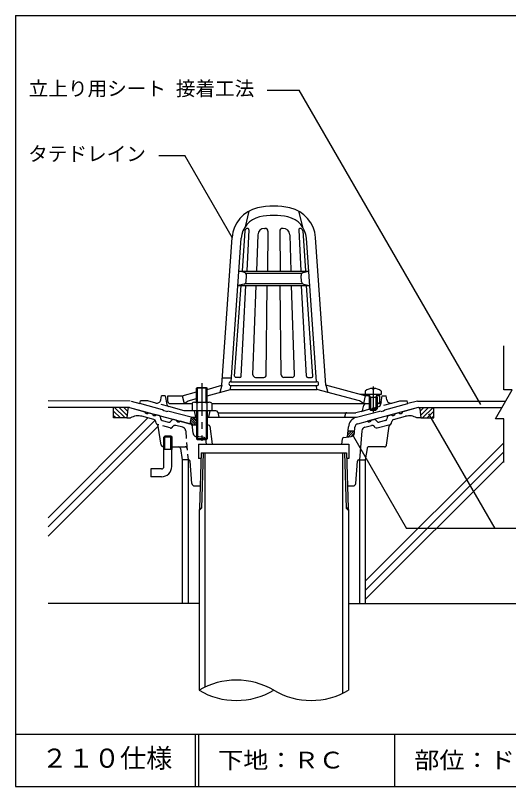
# Model space of a CAD drawing. Units: millimetres, scale not verified. Extents: x -388 to 412, y -610 to 620.
# Drawn here: x -388 to -11, y 30 to 620 of the extents above; entities that cross this region are included whole.
import ezdxf
from ezdxf.enums import TextEntityAlignment as Align

# ---------------------------------------------------------------- set-up
doc = ezdxf.new("R2010")
doc.units = ezdxf.units.MM
doc.header["$LTSCALE"] = 5
for name, pattern in [('CHAIN1', [8, 5, -1, 1, -1]), ('DASHED1', [1.8, 1.2, -0.6]), ('DOUBLE_CHAIN1', [8.8, 5, -1, 0.6, -0.6, 0.6, -1])]:
    doc.linetypes.add(name, pattern=pattern)
for name, color, linetype in [('0-2', 7, 'Continuous'), ('2-1', 4, 'Continuous'), ('2-2_in line', 7, 'Continuous'), ('2-3', 3, 'Continuous'), ('2-4_out line', 2, 'Continuous'), ('2-7_ビス', 7, 'Continuous'), ('2-8_drain他', 4, 'Continuous'), ('2-9_strainer他', 4, 'Continuous'), ('2-A_moji', 7, 'Continuous'), ('2-D_ハッチ他', 4, 'Continuous'), ('2-E_con他', 4, 'Continuous'), ('F-2', 7, 'Continuous'), ('F-5', 6, 'Continuous'), ('F-7', 1, 'Continuous'), ('F-A', 7, 'Continuous')]:
    doc.layers.add(name, color=color, linetype=linetype)
doc.styles.add('HG丸ｺﾞｼｯｸM-PRO', font='')
doc.styles.add('ＭＳ ゴシック', font='')
doc.styles.get('HG丸ｺﾞｼｯｸM-PRO').set_extended_font_data('HG丸ｺﾞｼｯｸM-PRO')
doc.styles.get('ＭＳ ゴシック').set_extended_font_data('MS Gothic')

msp = doc.modelspace()

# ---------------------------------------------------------------- linework, layer by layer
at = {"layer": '0-2'}
for p, q in [((-14.554, 333.846), (-14.554, 367.43)), ((-14.554, 278.137), (-14.554, 311.721))]:
    msp.add_line(p, q, dxfattribs=at)
msp.add_lwpolyline([(-14.554, 311.721), (-20.94, 311.721), (-8.167, 333.846), (-14.554, 333.846)], dxfattribs=at)
at = {"layer": '2-1'}
for p, q in [((-245.961, 285.687), (-247.286, 243.287)), ((-245.961, 285.687), (-134.961, 285.687)), ((-244.461, 285.687), (-245.786, 243.287)), ((-243.111, 285.687), (-243.111, 106.366)), ((-137.811, 285.687), (-137.811, 101.575)), ((-136.461, 285.687), (-135.136, 243.287)), ((-134.961, 285.687), (-133.636, 243.287)), ((-260.461, 280.287), (-260.461, 170.283)), ((-255.961, 280.287), (-255.961, 170.283)), ((-124.961, 280.287), (-124.961, 170.283)), ((-120.461, 280.287), (-120.461, 170.283)), ((-245.786, 243.287), (-247.611, 241.462)), ((-247.286, 243.287), (-247.611, 241.462)), ((-247.286, 243.287), (-245.786, 243.287)), ((-135.136, 243.287), (-133.311, 241.462)), ((-133.636, 243.287), (-135.136, 243.287)), ((-133.636, 243.287), (-133.311, 241.462)), ((-247.611, 241.462), (-247.611, 170.283)), ((-133.311, 241.462), (-133.311, 170.283))]:
    msp.add_line(p, q, dxfattribs=at)
msp.add_arc((-219.036, 55.715), 56.081, 59.36768, 120.63232, dxfattribs=at)
at = {"layer": '2-2_in line'}
for p, q in [((-301.078, 320.283), (-363.053, 320.284)), ((-312.961, 312.287), (-312.961, 320.283)), ((-300.82, 320.249), (-254.744, 307.903)), ((-80.102, 320.249), (-118.862, 309.863)), ((-79.843, 320.283), (-15.997, 320.283)), ((-253.774, 312.82), (-254.744, 307.903)), ((-302.961, 312.287), (-312.961, 312.287)), ((-133.635, 302.396), (-128.619, 302.396))]:
    msp.add_line(p, q, dxfattribs=at)
msp.add_lwpolyline([(-77.961, 312.287), (-67.961, 312.287), (-67.961, 320.283)], dxfattribs=at)
at = {"layer": '2-3'}
for p, q in [((-247.611, 170.283), (-363.053, 170.283)), ((-247.611, 170.283), (-247.611, 103.971)), ((-133.311, 170.283), (386.947, 170.283)), ((-133.311, 170.283), (-133.311, 103.971))]:
    msp.add_line(p, q, dxfattribs=at)
for centre, start, end in [((-219.036, 152.226), 239.36768, 300.63232), ((-161.886, 152.226), 239.36765, 300.63229)]:
    msp.add_arc(centre, 56.081, start, end, dxfattribs=at)
at = {"layer": '2-4_out line'}
for p, q in [((-300.289, 325.283), (-363.053, 325.284)), ((-299.526, 325.079), (-292.961, 323.32)), ((-80.632, 325.283), (-87.961, 323.32)), ((-80.632, 325.283), (-13.11, 325.283)), ((-275.461, 318.631), (-292.961, 323.32)), ((-274.461, 317.845), (-275.461, 318.631)), ((-105.461, 318.631), (-87.961, 323.32)), ((-272.461, 317.309), (-274.461, 317.845)), ((-272.461, 317.309), (-271.461, 317.559)), ((-253.774, 312.82), (-271.461, 317.559)), ((-127.148, 312.82), (-109.461, 317.559)), ((-108.461, 317.309), (-109.461, 317.559)), ((-134.007, 297.726), (-133.377, 305.64))]:
    msp.add_line(p, q, dxfattribs=at)
msp.add_lwpolyline([(-108.461, 317.309), (-106.461, 317.845), (-105.461, 318.631)], dxfattribs=at)
for centre, start, end in [((-255.52, 305.005), 40.76435, 74.99991), ((-125.402, 305.005), 105.00009, 175.44576)]:
    msp.add_arc(centre, 8, start, end, dxfattribs=at)
at = {"layer": '2-7_ビス'}
for p, q in [((-302.071, 319.407), (-302.961, 312.287)), ((-300.82, 320.249), (-289.105, 317.11)), ((-80.102, 320.249), (-91.817, 317.11)), ((-78.851, 319.407), (-77.961, 312.287)), ((-282.131, 311.1), (-291.319, 313.562)), ((-286.207, 316.334), (-283.31, 315.557)), ((-278.111, 314.164), (-280.412, 314.781)), ((-277.39, 313.399), (-277.028, 311.627)), ((-103.532, 313.399), (-103.894, 311.627)), ((-102.811, 314.164), (-100.51, 314.781)), ((-98.791, 311.1), (-89.603, 313.562)), ((-94.714, 316.334), (-97.612, 315.557)), ((-302.961, 312.287), (-299.961, 312.287)), ((-280.451, 308.403), (-280.689, 309.57)), ((-275.946, 310.478), (-270.976, 309.147)), ((-268.265, 310.954), (-269.465, 309.6)), ((-264.957, 310.64), (-267.258, 311.256)), ((-254.744, 307.903), (-262.059, 309.863)), ((-126.178, 307.903), (-118.862, 309.863)), ((-115.965, 310.64), (-113.664, 311.256)), ((-112.657, 310.954), (-111.457, 309.6)), ((-111.299, 304.643), (-101.552, 307.254)), ((-104.976, 310.478), (-109.946, 309.147)), ((-100.471, 308.403), (-100.232, 309.57)), ((-77.961, 312.287), (-80.961, 312.287)), ((-276.651, 291.567), (-278.789, 305.987)), ((-249.461, 306.787), (-253.106, 306.787)), ((-240.34, 306.787), (-241.461, 306.787)), ((-239.348, 305.915), (-237.59, 292.287)), ((-128.75, 300.757), (-128.392, 305.244)), ((-123.092, 302.523), (-124.863, 280.287)), ((-120.878, 305.182), (-115.614, 306.593)), ((-112.809, 305.097), (-113.599, 305.988)), ((-273.821, 298.287), (-274.636, 297.487)), ((-268.286, 297.487), (-274.636, 297.487)), ((-274.636, 288.287), (-274.636, 297.487)), ((-269.101, 298.287), (-273.821, 298.287)), ((-273.821, 288.287), (-273.821, 298.287)), ((-268.286, 297.487), (-269.101, 298.287)), ((-269.101, 288.287), (-269.101, 298.287)), ((-268.286, 288.287), (-268.286, 297.487)), ((-138.147, 296.168), (-138.794, 292.287)), ((-136.833, 297.412), (-131.409, 298.014)), ((-275.167, 290.287), (-274.636, 290.287)), ((-268.286, 290.287), (-263.253, 290.287)), ((-247.961, 292.287), (-132.961, 292.287)), ((-247.961, 292.287), (-247.961, 281.287)), ((-132.961, 292.287), (-132.961, 281.287)), ((-268.286, 288.287), (-274.636, 288.287)), ((-274.461, 275.287), (-274.461, 288.287)), ((-268.461, 275.287), (-268.461, 288.287)), ((-261.769, 289.009), (-260.461, 280.287)), ((-255.478, 280.287), (-260.461, 280.287)), ((-255.961, 280.287), (-260.461, 280.287)), ((-253.108, 262.128), (-254.481, 279.366)), ((-246.098, 281.287), (-247.961, 281.287)), ((-132.961, 281.287), (-134.823, 281.287)), ((-127.814, 262.128), (-126.441, 279.366)), ((-125.444, 280.287), (-124.863, 280.287)), ((-124.961, 280.287), (-120.461, 280.287)), ((-284.461, 273.287), (-284.461, 267.287)), ((-276.461, 273.287), (-284.461, 273.287)), ((-276.461, 267.287), (-284.461, 267.287)), ((-250.922, 260.287), (-246.755, 260.287)), ((-134.167, 260.287), (-129.808, 260.287))]:
    msp.add_line(p, q, dxfattribs=at)
at = {"layer": '2-7_ビス', "linetype": 'DASHED1'}
for p, q in [((-269.623, 304.643), (-279.369, 307.254)), ((-268.112, 305.097), (-267.322, 305.988)), ((-260.044, 305.182), (-265.308, 306.593)), ((-257.83, 302.523), (-256.059, 280.287)), ((-252.172, 300.757), (-252.53, 305.244)), ((-244.089, 297.412), (-249.512, 298.014)), ((-242.774, 296.168), (-242.128, 292.287)), ((-263.253, 290.287), (-258.241, 290.287))]:
    msp.add_line(p, q, dxfattribs=at)
at = {"layer": '2-7_ビス', "linetype": 'DOUBLE_CHAIN1'}
for p, q in [((-104.271, 291.567), (-102.133, 305.987)), ((-105.755, 290.287), (-117.669, 290.287)), ((-119.153, 289.009), (-120.461, 280.287)), ((-124.863, 280.287), (-120.461, 280.287))]:
    msp.add_line(p, q, dxfattribs=at)
at = {"layer": '2-7_ビス'}
for centre, radius, start, end in [((-301.079, 319.283), 1, 74.99782, 172.88445), ((-79.843, 319.283), 1, 7.11577, 105.00047), ((-294.166, 302.937), 11, 74.99997, 121.79021), ((-287.495, 317.326), 1.625, 187.61929, 322.3797), ((-281.699, 315.773), 1.625, 187.62059, 322.37891), ((-278.37, 313.198), 1, 11.56641, 75.00078), ((-102.552, 313.198), 1, 104.99922, 168.43358), ((-99.223, 315.773), 1.625, 217.62109, 352.37941), ((-93.427, 317.326), 1.625, 217.6203, 352.38071), ((-86.756, 302.937), 11, 58.20979, 105.00003), ((-282.649, 309.169), 2, 11.56621, 75.0005), ((-278.981, 308.703), 1.5, 191.56628, 239.30832), ((-280.767, 305.694), 2, 8.43475, 59.30959), ((-275.558, 311.927), 1.5, 191.5649, 254.99991), ((-270.587, 310.596), 1.5, 254.99991, 318.43558), ((-267.517, 310.29), 1, 75.00023, 138.43498), ((-263.346, 310.855), 1.625, 187.62059, 322.38074), ((-255.52, 305.005), 3, 36.43097, 74.99991), ((-125.402, 305.005), 3, 105.00009, 175.44576), ((-117.575, 310.855), 1.625, 217.61926, 352.37941), ((-113.405, 310.29), 1, 41.56502, 104.99977), ((-110.334, 310.596), 1.5, 221.56442, 285.00009), ((-105.364, 311.927), 1.5, 285.00009, 348.4351), ((-101.941, 308.703), 1.5, 284.99872, 348.43372), ((-98.273, 309.169), 2, 104.9995, 168.43379), ((-240.34, 305.787), 1, 7.35265, 90), ((-120.101, 302.284), 3, 105.00009, 175.4454), ((-115.096, 304.661), 2, 41.56493, 105.00024), ((-111.687, 306.092), 1.5, 221.56349, 284.99872), ((-136.668, 295.921), 1.5, 96.32884, 170.53767), ((-131.74, 300.995), 3, 276.33025, 355.4454), ((-275.167, 291.787), 1.5, 188.43515, 270), ((-263.253, 288.787), 1.5, 8.5307, 90), ((-255.478, 279.287), 1, 4.55455, 90), ((-125.444, 279.287), 1, 90, 175.44545), ((-276.461, 275.287), 2, 270, 0), ((-276.461, 275.287), 8, 270, 0), ((-251.114, 262.287), 2, 184.55388, 270), ((-129.808, 262.287), 2, 270, 355.44617)]:
    msp.add_arc(centre, radius, start, end, dxfattribs=at)
at = {"layer": '2-7_ビス', "linetype": 'DASHED1'}
for centre, radius, start, end in [((-278.981, 308.703), 1.5, 239.30832, 255.00128), ((-269.235, 306.092), 1.5, 255.00128, 318.43651), ((-265.826, 304.661), 2, 74.99976, 138.43507), ((-260.821, 302.284), 3, 4.5546, 74.99991), ((-255.52, 305.005), 3, 4.55424, 36.43097), ((-249.182, 300.995), 3, 184.5546, 263.66975), ((-244.254, 295.921), 1.5, 9.46233, 83.67116), ((-258.241, 288.787), 1.5, 4.55501, 90)]:
    msp.add_arc(centre, radius, start, end, dxfattribs=at)
at = {"layer": '2-7_ビス', "linetype": 'DOUBLE_CHAIN1'}
for centre, radius, start, end in [((-100.154, 305.694), 2, 120.69041, 171.56525), ((-117.669, 288.787), 1.5, 90, 171.4693), ((-105.755, 291.787), 1.5, 270, 351.56464)]:
    msp.add_arc(centre, radius, start, end, dxfattribs=at)
at = {"layer": '2-8_drain他'}
for p, q in [((-209.461, 470.46), (-212.461, 458.429)), ((-171.461, 470.46), (-168.461, 458.429)), ((-212.591, 455.459), (-214.742, 424.82)), ((-209.516, 456.267), (-211.171, 424.82)), ((-210.596, 457.319), (-210.515, 457.319)), ((-197.633, 457.319), (-196.983, 457.319)), ((-194.983, 455.298), (-195.317, 424.82)), ((-185.939, 455.298), (-185.604, 424.82)), ((-183.288, 457.319), (-183.939, 457.319)), ((-171.405, 456.267), (-169.75, 424.82)), ((-170.325, 457.319), (-170.407, 457.319)), ((-168.33, 455.459), (-166.18, 424.82)), ((-230.243, 337.417), (-222.35, 450.3)), ((-223.041, 340.06), (-215.367, 449.812)), ((-202.63, 452.495), (-203.601, 424.82)), ((-178.292, 452.495), (-177.321, 424.82)), ((-157.881, 340.06), (-165.555, 449.812)), ((-150.679, 337.417), (-158.572, 450.3)), ((-217.132, 424.56), (-163.789, 424.56)), ((-212.842, 423.471), (-217.132, 424.56)), ((-212.043, 423.06), (-168.879, 423.06)), ((-211.68, 416.515), (-211.339, 421.393)), ((-169.242, 416.515), (-169.583, 421.393)), ((-168.08, 423.471), (-163.789, 424.56)), ((-220.386, 344.39), (-215.532, 413.56)), ((-213.199, 414.712), (-217.902, 413.56)), ((-217.902, 413.56), (-163.02, 413.56)), ((-215.411, 344.267), (-211.764, 413.56)), ((-212.469, 415.06), (-168.453, 415.06)), ((-206.388, 345.39), (-203.996, 413.56)), ((-196.189, 345.298), (-195.441, 413.56)), ((-184.733, 345.298), (-185.481, 413.56)), ((-174.534, 345.39), (-176.925, 413.56)), ((-165.511, 344.267), (-169.158, 413.56)), ((-167.723, 414.712), (-163.02, 413.56)), ((-160.536, 344.39), (-165.39, 413.56)), ((-229.848, 343.06), (-222.831, 343.06)), ((-216.41, 343.32), (-219.388, 343.32)), ((-204.39, 343.32), (-198.189, 343.32)), ((-176.532, 343.32), (-182.733, 343.32)), ((-164.512, 343.32), (-161.534, 343.32)), ((-241.461, 334.167), (-230.243, 337.417)), ((-230.243, 337.417), (-231.743, 331.838)), ((-223.461, 334.058), (-223.251, 337.06)), ((-223.251, 340.06), (-157.671, 340.06)), ((-223.251, 337.06), (-157.671, 337.06)), ((-157.461, 334.058), (-157.671, 337.06)), ((-150.679, 337.417), (-149.179, 331.838)), ((-120.461, 329.32), (-150.679, 337.417)), ((-260.461, 329.32), (-249.461, 332.267)), ((-241.461, 329.234), (-223.461, 334.058)), ((-223.461, 334.059), (-157.461, 334.059)), ((-124.961, 325.349), (-157.461, 334.058)), ((-120.461, 332.92), (-120.461, 330.32)), ((-114.94, 334.908), (-114.94, 334.287)), ((-113.982, 334.287), (-114.94, 334.287)), ((-113.982, 334.908), (-113.982, 334.287)), ((-108.461, 332.92), (-108.461, 330.32)), ((-271.461, 324.819), (-271.461, 329.32)), ((-271.461, 329.32), (-260.461, 329.32)), ((-255.961, 325.349), (-249.461, 327.091)), ((-108.461, 330.32), (-124.193, 330.32)), ((-120.461, 329.32), (-121.461, 330.32)), ((-117.153, 329.32), (-120.461, 329.32)), ((-116.591, 328.32), (-117.643, 330.192)), ((-117.461, 328.32), (-117.02, 329.083)), ((-117.461, 328.32), (-111.461, 328.32)), ((-117.461, 328.32), (-117.461, 319.189)), ((-116.591, 328.32), (-116.591, 318.32)), ((-112.331, 328.32), (-111.279, 330.192)), ((-112.331, 328.32), (-112.331, 318.32)), ((-111.461, 328.32), (-111.902, 329.083)), ((-109.461, 329.32), (-111.769, 329.32)), ((-111.461, 328.32), (-111.461, 319.189)), ((-109.461, 329.32), (-110.461, 330.32)), ((-109.461, 324.819), (-109.461, 329.32)), ((-269.961, 323.32), (-252.961, 323.32)), ((-237.961, 323.32), (-117.461, 323.32)), ((-116.591, 318.32), (-117.461, 319.189)), ((-117.461, 319.189), (-111.461, 319.189)), ((-112.331, 318.32), (-111.461, 319.189)), ((-110.961, 323.32), (-111.461, 323.32)), ((-116.591, 318.32), (-112.331, 318.32))]:
    msp.add_line(p, q, dxfattribs=at)
at = {"layer": '2-8_drain他', "linetype": 'CHAIN1'}
msp.add_line((-114.461, 336.364), (-114.461, 316.638), dxfattribs=at)
at = {"layer": '2-8_drain他'}
for points in [[(-260.461, 329.32), (-258.961, 323.32), (-255.961, 325.349)], [(-120.461, 329.32), (-121.961, 323.32), (-124.961, 325.349)]]:
    msp.add_lwpolyline(points, dxfattribs=at)
for centre, radius, start, end in [((-197.41, 448.556), 25, 102.54309, 175.99998), ((-190.461, 417.32), 57, 77.45692, 102.54308), ((-183.511, 448.556), 25, 4.00002, 77.45691), ((-197.41, 448.556), 18, 102.54309, 175.99998), ((-190.461, 417.32), 50, 77.45692, 102.54308), ((-183.511, 448.556), 18, 4.00002, 77.45691), ((-210.596, 455.32), 2, 90, 175.98581), ((-210.515, 456.32), 1, 356.9872, 90), ((-197.633, 452.319), 5, 90, 177.99043), ((-196.983, 455.32), 2, 359.37178, 90), ((-183.939, 455.32), 2, 90, 180.6282), ((-183.288, 452.319), 5, 2.00955, 90), ((-170.407, 456.32), 1, 90, 183.01279), ((-170.325, 455.32), 2, 4.01418, 90), ((-213.334, 421.532), 2, 356.00018, 75.75797), ((-167.588, 421.532), 2, 104.24203, 183.99982), ((-213.675, 416.655), 2, 283.77217, 355.99979), ((-167.246, 416.655), 2, 184.00021, 256.22783), ((-219.388, 344.32), 1, 175.98581, 270), ((-216.41, 344.32), 1, 270, 356.9872), ((-204.39, 345.32), 2, 177.99043, 270), ((-198.189, 345.32), 2, 270, 359.37178), ((-182.733, 345.32), 2, 180.6282, 270), ((-176.532, 345.32), 2, 270, 2.00955), ((-164.512, 344.32), 1, 183.01277, 270), ((-161.534, 344.32), 1, 270, 4.01418), ((-223.251, 338.56), 1.5, 90, 270), ((-157.671, 338.56), 1.5, 270, 90), ((-114.461, 324.92), 10, 92.7457, 126.86987), ((-114.461, 324.92), 10, 53.13013, 87.25409), ((-269.961, 324.819), 1.5, 180, 270), ((-117.861, 330.07), 0.25, 29.32918, 90), ((-111.061, 330.07), 0.25, 90, 150.67082), ((-110.961, 324.819), 1.5, 270, 0)]:
    msp.add_arc(centre, radius, start, end, dxfattribs=at)
at = {"layer": '2-9_strainer他', "linetype": 'CHAIN1'}
msp.add_line((-245.461, 338.963), (-245.461, 294.866), dxfattribs=at)
at = {"layer": '2-9_strainer他'}
for p, q in [((-249.461, 324.32), (-249.461, 335.043)), ((-248.784, 324.32), (-248.784, 335.719)), ((-242.137, 324.32), (-242.137, 335.719)), ((-241.461, 324.32), (-241.461, 335.043)), ((-292.961, 323.32), (-292.461, 325.32)), ((-286.902, 325.32), (-292.461, 325.32)), ((-280.696, 323.657), (-286.902, 325.32)), ((-276.954, 326.1), (-276.461, 329.32)), ((-273.461, 329.32), (-276.461, 329.32)), ((-273.461, 329.32), (-272.193, 322.554)), ((-108.356, 324.543), (-107.461, 329.32)), ((-107.461, 329.32), (-104.461, 329.32)), ((-103.968, 326.1), (-104.461, 329.32)), ((-100.226, 323.657), (-94.02, 325.32)), ((-94.02, 325.32), (-88.461, 325.32)), ((-87.961, 323.32), (-88.461, 325.32)), ((-258.911, 317.82), (-270.745, 320.99)), ((-252.961, 323.598), (-252.961, 317.82)), ((-251.084, 324.32), (-239.837, 324.32)), ((-249.208, 323.598), (-249.208, 317.82)), ((-241.714, 323.598), (-241.714, 317.82)), ((-237.961, 323.598), (-237.961, 317.82)), ((-122.238, 318.951), (-121.681, 322.082)), ((-109.83, 323.32), (-111.461, 323.32)), ((-234.691, 317.82), (-258.911, 317.82)), ((-253.774, 312.82), (-249.461, 312.82)), ((-251.461, 317.82), (-250.461, 312.82)), ((-249.461, 317.82), (-249.461, 296.396)), ((-248.784, 317.82), (-248.784, 295.719)), ((-242.137, 317.82), (-242.137, 295.719)), ((-241.461, 317.82), (-241.461, 296.396)), ((-241.461, 312.82), (-127.148, 312.82)), ((-239.461, 317.82), (-240.461, 312.82)), ((-233.22, 316.614), (-232.461, 312.82)), ((-233.161, 316.32), (-127.609, 316.32)), ((-135.668, 315.594), (-136.461, 312.82)), ((-123.69, 317.37), (-127.609, 316.32))]:
    msp.add_line(p, q, dxfattribs=at)
at = {"layer": '2-9_strainer他', "linetype": 'DASHED1'}
for p, q in [((-108.356, 324.543), (-108.729, 322.554)), ((-270.745, 320.99), (-280.696, 323.657)), ((-123.69, 317.37), (-100.226, 323.657))]:
    msp.add_line(p, q, dxfattribs=at)
at = {"layer": '2-9_strainer他'}
for points in [[(-241.461, 335.043), (-249.461, 335.043), (-248.784, 335.719), (-242.137, 335.719)], [(-241.461, 296.396), (-249.461, 296.396), (-248.784, 295.719), (-242.137, 295.719)]]:
    msp.add_lwpolyline(points, close=True, dxfattribs=at)
for centre, radius, start, end in [((-279.919, 326.555), 3, 254.99973, 351.29286), ((-109.83, 324.82), 1.5, 270, 349.38435), ((-101.002, 326.555), 3, 188.70712, 285.00027), ((-270.227, 322.922), 2, 190.61488, 255.0005), ((-251.084, 321.519), 2.8, 47.92557, 132.07463), ((-245.461, 314.23), 10.089, 68.19786, 111.80214), ((-239.837, 321.519), 2.8, 47.92572, 132.07428), ((-124.207, 319.301), 2, 284.9995, 349.91257), ((-120.204, 321.82), 1.5, 90, 169.91187), ((-234.691, 316.32), 1.5, 11.31021, 90), ((-134.707, 315.32), 1, 90, 164.05402)]:
    msp.add_arc(centre, radius, start, end, dxfattribs=at)
at = {"layer": '2-9_strainer他', "linetype": 'DASHED1'}
msp.add_arc((-110.695, 322.922), 2, 284.9995, 349.38512, dxfattribs=at)
at = {"layer": '2-A_moji'}
for p, q in [((-195.399, 563.072), (-170.933, 563.072)), ((-32.103, 322.611), (-170.933, 563.072)), ((-278.279, 513.072), (-258.591, 513.072)), ((-222.35, 450.3), (-258.591, 513.072)), ((-72.033, 315.364), (-21.387, 227.643)), ((-130.634, 299.981), (-88.87, 227.643)), ((9.799, 227.643), (-88.87, 227.643))]:
    msp.add_line(p, q, dxfattribs=at)
at = {"layer": '2-D_ハッチ他'}
for p, q in [((-304.234, 312.287), (-312.231, 320.283)), ((-302.709, 314.298), (-308.695, 320.283)), ((-302.317, 317.44), (-305.16, 320.283)), ((-78.605, 317.44), (-75.762, 320.283)), ((-78.212, 314.297), (-72.226, 320.283)), ((-76.687, 312.287), (-68.691, 320.283)), ((-307.77, 312.287), (-312.961, 317.478)), ((-311.305, 312.287), (-312.961, 313.942)), ((-73.152, 312.287), (-67.961, 317.478)), ((-69.616, 312.287), (-67.961, 313.942)), ((-254.459, 309.347), (-251.898, 306.787)), ((-254.168, 310.824), (-250.131, 306.787)), ((-253.876, 312.301), (-249.461, 307.885)), ((-251.995, 312.187), (-249.461, 309.653)), ((-133.883, 299.286), (-130.772, 302.396)), ((-133.73, 301.206), (-132.54, 302.396)), ((-133.634, 297.767), (-129.004, 302.396)), ((-131.645, 297.988), (-128.739, 300.894))]:
    msp.add_line(p, q, dxfattribs=at)
at = {"layer": '2-E_con他'}
for p, q in [((-363.053, 235.975), (-286.703, 312.325)), ((-363.053, 228.904), (-281.306, 310.651)), ((-363.053, 221.833), (-278.805, 306.081)), ((-120.461, 187.441), (-14.554, 293.348)), ((-120.461, 180.37), (-14.554, 286.277)), ((-120.461, 173.299), (-14.554, 279.206))]:
    msp.add_line(p, q, dxfattribs=at)
at = {"layer": 'F-2'}
msp.add_line((-98.053, 70.283), (-98.053, 30.283), dxfattribs=at)
at = {"layer": 'F-5'}
for p, q in [((-388.053, 70.283), (411.947, 70.283)), ((-250.553, 70.283), (-250.553, 30.283)), ((-248.053, 70.283), (-248.053, 30.283))]:
    msp.add_line(p, q, dxfattribs=at)
at = {"layer": 'F-7'}
for p, q in [((-388.053, 620.283), (411.947, 620.283)), ((-388.053, 620.283), (-388.053, 30.283)), ((-388.053, 30.283), (411.947, 30.283))]:
    msp.add_line(p, q, dxfattribs=at)

# ---------------------------------------------------------------- texts
at = {"layer": '2-A_moji', "style": 'ＭＳ ゴシック'}
for s, p in [('立上り用シート 接着工法', (-377.899, 555.572)), ('タテドレイン', (-378.279, 505.572))]:
    msp.add_text(s, height=11, dxfattribs=at).set_placement(p, align=Align.BOTTOM_LEFT)
at = {"layer": 'F-A', "style": 'HG丸ｺﾞｼｯｸM-PRO'}
msp.add_text('２１０仕様', height=14.66, dxfattribs=at).set_placement((-368.053, 40.283), align=Align.BOTTOM_LEFT)
at = {"layer": 'F-A', "style": 'HG丸ｺﾞｼｯｸM-PRO', "width": 1.1}
for s, p in [('下地：ＲＣ', (-233.053, 40.283)), ('部位：ドレイン廻り', (-83.053, 40.283))]:
    msp.add_text(s, height=12.83, dxfattribs=at).set_placement(p, align=Align.BOTTOM_LEFT)

doc.saveas('drawing.dxf')
